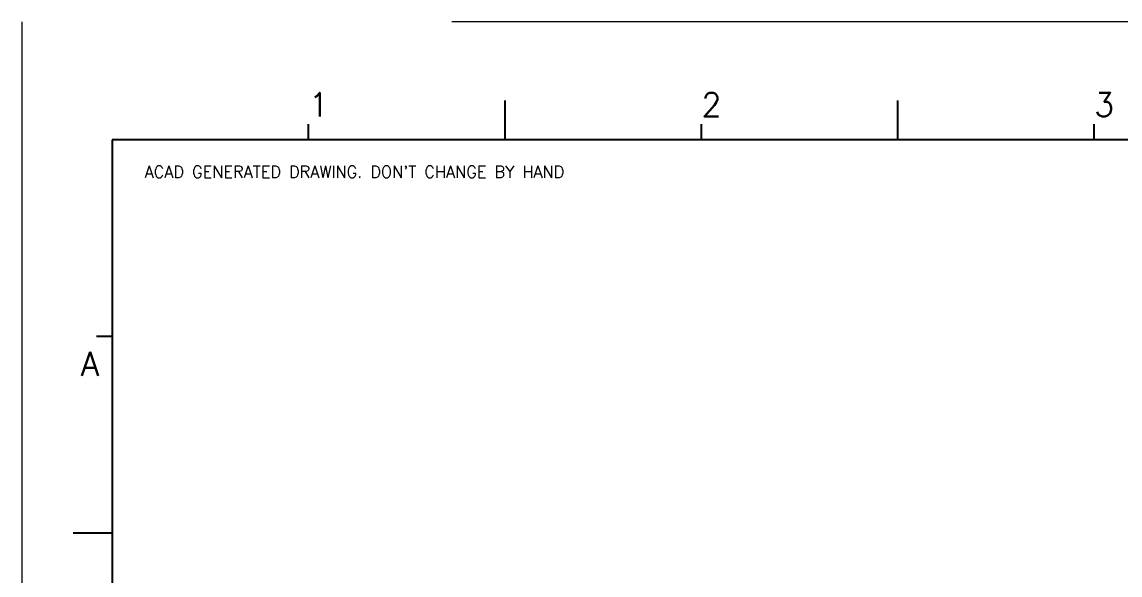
# Model space of a CAD drawing. Header units: millimetres. Extents: x 3193 to 3447, y -44 to 135.
# Drawn here: x 3193.5 to 3279.8, y 91.5 to 135 of the extents above; entities that cross this region are included whole.
import ezdxf

# ---------------------------------------------------------------- set-up
doc = ezdxf.new("R2010")
doc.units = ezdxf.units.MM
doc.header["$LTSCALE"] = 23.1
doc.linetypes.add('PHANTOM', pattern=[29.5, 9.5, -1.5, 3, -1.5, 3, -1.5, 9.5])
doc.layers.get('0').update_dxf_attribs({"linetype": 'CONTINUOUS'})
doc.layers.add('0PAPERF', color=2, linetype='PHANTOM', lineweight=0, plot=False)
doc.styles.add('SIMPLEX', font='simplex.shx')

msp = doc.modelspace()

# ---------------------------------------------------------------- linework, layer by layer
for p, q in [((3231.444, 125.702), (3231.444, 128.789)), ((3262.319, 125.702), (3262.319, 128.789)), ((3216.007, 125.702), (3216.007, 126.937)), ((3246.881, 125.702), (3246.881, 126.937)), ((3277.756, 125.702), (3277.756, 126.937)), ((3200.569, 125.702), (3200.569, -39.17)), ((3438.923, 125.702), (3200.569, 125.702)), ((3200.569, 110.264), (3199.334, 110.264)), ((3200.569, 94.827), (3197.482, 94.827))]:
    msp.add_line(p, q)
at = {"layer": '0PAPERF'}
for p, q in [((3446.705, 134.968), (3193.467, 134.968)), ((3193.467, 134.968), (3193.467, -44.11))]:
    msp.add_line(p, q, dxfattribs=at)

# ---------------------------------------------------------------- texts
at = {"style": 'SIMPLEX'}
for s, height, p in [('1', 1.852, (3216.007, 127.554)), ('2', 1.852, (3246.881, 127.554)), ('3', 1.852, (3277.756, 127.554)), ('A', 1.877, (3198.099, 107.177))]:
    msp.add_text(s, height=height, dxfattribs=at).set_placement(p)
at = {"color": 3, "style": 'SIMPLEX'}
msp.add_text("ACAD GENERATED DRAWING. DON'T CHANGE BY HAND", height=0.92625, dxfattribs=at).set_placement((3203.111, 122.738))

doc.saveas('drawing.dxf')
